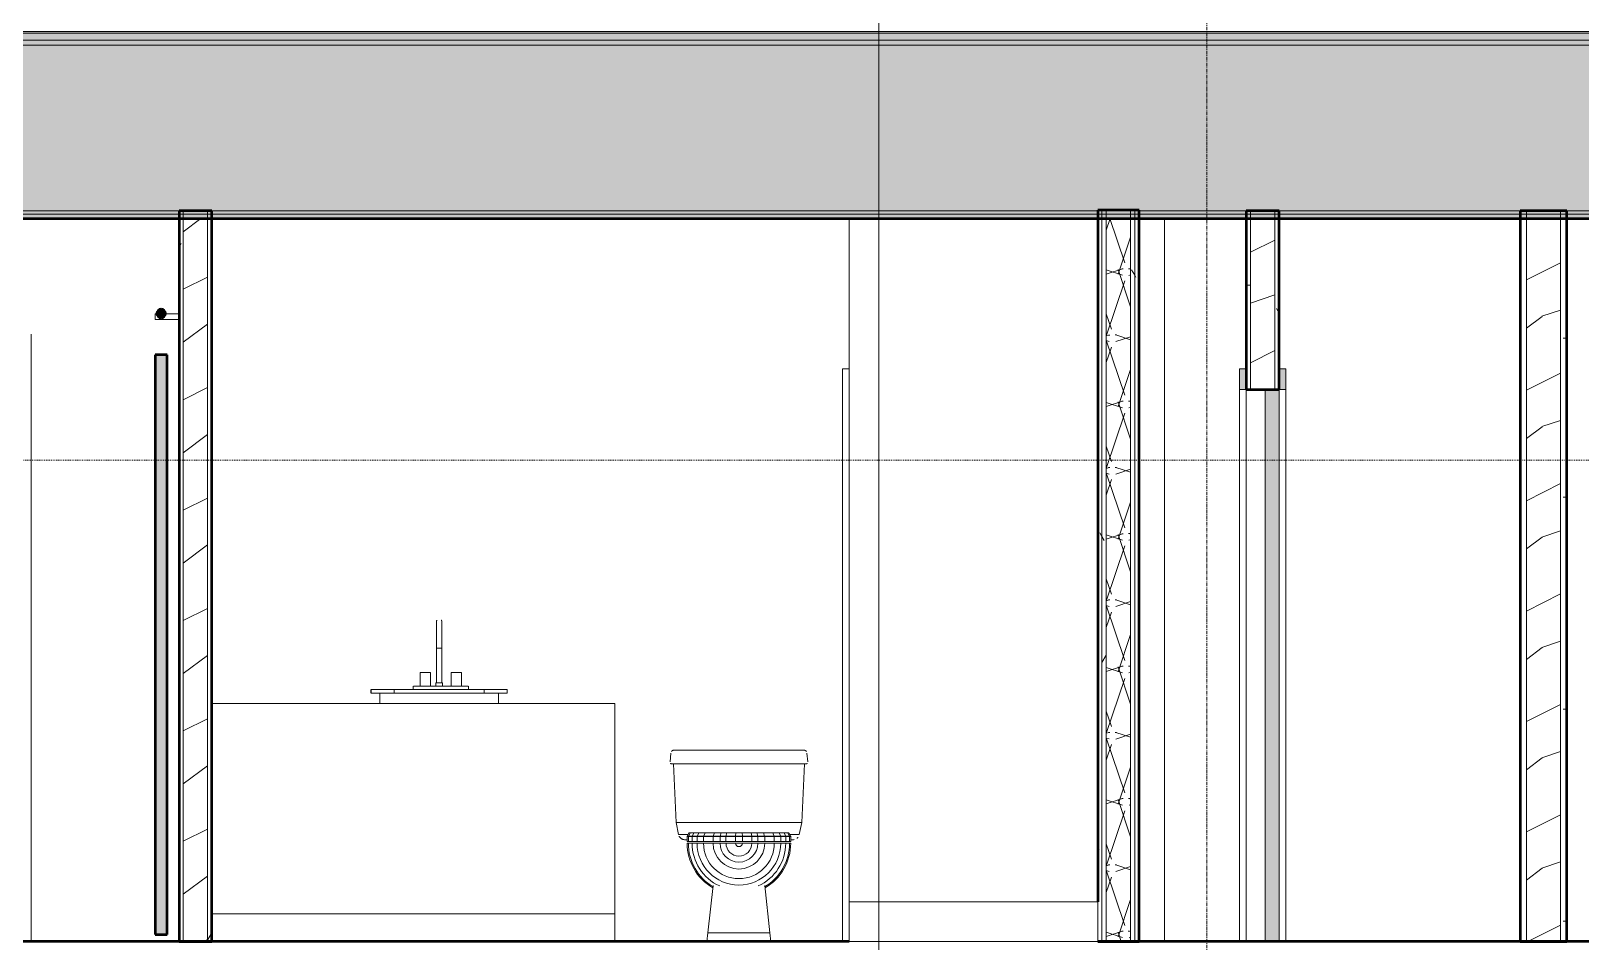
# Model space of a CAD drawing. Header units: inches. Extents: x -4168 to 1833, y -300 to 637.
# Drawn here: x -2670.7 to -2446.1, y 135.9 to 267.9 of the extents above; entities that cross this region are included whole.
import ezdxf

# ---------------------------------------------------------------- set-up
doc = ezdxf.new("R2010")
doc.units = ezdxf.units.IN
doc.header["$MEASUREMENT"] = 0
doc.linetypes.add('Aligning Line 1_8_', pattern=[0.25, 0.125, -0.125])
doc.linetypes.add('Grid Line 1_2_', pattern=[0.875, 0.5, -0.125, 0.125, -0.125])
for name, color, linetype, lineweight in [('0-1', 7, 'Continuous', 5), ('0-2', 7, 'Continuous', 13), ('A-DOOR-2', 135, 'Continuous', 13), ('A-DOOR-3', 10, 'Continuous', 50), ('A-DOOR-5', 55, 'Continuous', 9), ('A-DOOR-6', 50, 'Continuous', 20), ('A-DOOR-FRAM-1', 250, 'Continuous', 9), ('A-DOOR-FRAM-2', 55, 'Continuous', 9), ('A-DOOR-FRAM-3', 50, 'Continuous', 20), ('A-FLOR-1', 8, 'Continuous', 5), ('A-FLOR-2', 31, 'Continuous', 5), ('A-FLOR-3', 251, 'Continuous', 5), ('A-FLOR-7', 192, 'Continuous', 50), ('A-FLOR-LEVL-1', 51, 'Grid Line 1_2_', 9), ('A-FLOR-MCUT', 51, 'Continuous', 13), ('A-FLOR-PATT-1', 8, 'Continuous', 9), ('A-WALL-1', 10, 'Continuous', 50), ('A-WALL-2', 7, 'Continuous', 13), ('A-WALL-3', 135, 'Continuous', 13), ('A-WALL-PATT-1', 250, 'Continuous', 9), ('A-WALL-PATT-2', 253, 'Continuous', 9), ('G-ANNO-SYMB', 111, 'Aligning Line 1_8_', 9), ('G-ANNO-SYMB-1', 111, 'Continuous', 9), ('I-WALL-1', 10, 'Continuous', 50), ('I-WALL-2', 135, 'Continuous', 13), ('P-SANR-FIXT-1', 55, 'Continuous', 9), ('Q-CASE-1', 55, 'Continuous', 9), ('S-GRID-1', 1, 'Grid Line 1_2_', 9)]:
    doc.layers.add(name, color=color, linetype=linetype, lineweight=lineweight)
pattern_1 = [(0, (-3769.654, 146.633), (30.72, 7.68), [1.267, -21.773, 1.267, -21.773, -122.88]), (0, (-3769.654, 146.633), (30.72, 7.68), [-46.08, 1.267, -44.813, 1.267, -21.773, -53.76]), (0, (-3769.654, 146.633), (30.72, 7.68), [-115.2, 1.267, -14.093, 1.267, -37.133]), (120, (-3758.134, 150.473), (-22.011075, 22.7643), [1.267, -21.773, 1.267, -21.773, -122.88]), (120, (-3758.134, 150.473), (-22.011075, 22.7643), [-46.08, 1.267, -44.813, 1.267, -21.773, -53.76]), (120, (-3758.134, 150.473), (-22.011075, 22.7643), [-115.2, 1.267, -14.093, 1.267, -37.133]), (240, (-3754.294, 165.833), (-8.708925, -30.4443), [1.267, -21.773, 1.267, -21.773, -122.88]), (240, (-3754.294, 165.833), (-8.708925, -30.4443), [-46.08, 1.267, -44.813, 1.267, -21.773, -53.76]), (240, (-3754.294, 165.833), (-8.708925, -30.4443), [-115.2, 1.267, -14.093, 1.267, -37.133])]
pattern_2 = [(216.87, (-3763.257, 162.627), (47.980943, 31.987086), [7.997, -71.971]), (206.565, (-3753.661, 157.829), (-15.993714, -15.994133), [17.881, -17.881]), (198.435, (-3753.661, 149.832), (-31.98674, -15.99388), [10.115, -40.461])]

# ---------------------------------------------------------------- blocks, each defined once
blk = doc.blocks.new('M_Sink Vanity-Square - 500 x 440mm-V9-BUILDING SECTION - NORTH_SOUTH THRU PARKING RAMP - LOOKING WEST')
at = {"layer": 'P-SANR-FIXT-1'}
for p, q in [((-2611.95, 182.39), (-2611.94, 182.4)), ((-2611.2, 182.41), (-2611.2, 182.39)), ((-2611.95, 181.19), (-2611.95, 173.5)), ((-2611.95, 179.87), (-2611.95, 178.5)), ((-2611.2, 173.5), (-2611.2, 181.19)), ((-2611.2, 178.5), (-2611.2, 179.87)), ((-2611.57, 178.5), (-2611.94, 178.5)), ((-2611.2, 178.5), (-2611.57, 178.5)), ((-2615.32, 172.99), (-2615.32, 172.5)), ((-2615.3, 172.99), (-2614.57, 172.99)), ((-2614.57, 172.99), (-2613.57, 172.99)), ((-2614.32, 175), (-2614.32, 172.99)), ((-2614.32, 175), (-2612.82, 175)), ((-2613.57, 172.99), (-2609.07, 172.99)), ((-2612.82, 172.99), (-2612.82, 175)), ((-2612.07, 173.5), (-2612.07, 172.99)), ((-2612.07, 173.5), (-2611.07, 173.5)), ((-2611.07, 172.99), (-2611.07, 173.5)), ((-2609.82, 175), (-2609.82, 172.99)), ((-2609.82, 175), (-2608.32, 175)), ((-2609.07, 172.99), (-2608.07, 172.99)), ((-2608.32, 172.99), (-2608.32, 175)), ((-2608.07, 172.99), (-2607.34, 172.99)), ((-2607.32, 172.5), (-2607.32, 172.99)), ((-2621.45, 172.5), (-2621.45, 172)), ((-2621.41, 172.5), (-2618.09, 172.5)), ((-2621.41, 172.5), (-2621.41, 172)), ((-2618.09, 172), (-2621.41, 172)), ((-2620.16, 172), (-2620.16, 170.5)), ((-2618.09, 172.5), (-2605.05, 172.5)), ((-2618.09, 172.5), (-2618.09, 172)), ((-2605.05, 172), (-2618.09, 172)), ((-2605.05, 172.5), (-2601.73, 172.5)), ((-2605.05, 172), (-2605.05, 172.5)), ((-2601.73, 172), (-2605.05, 172)), ((-2602.98, 170.5), (-2602.98, 172)), ((-2601.73, 172.5), (-2601.73, 172)), ((-2601.69, 172), (-2601.69, 172.5))]:
    blk.add_line(p, q, dxfattribs=at)
at = {"layer": 'P-SANR-FIXT-1', "flags": 128}
for points in [[(-2611.95, 182.37), (-2611.95, 182.37), (-2611.95, 182.37), (-2611.95, 182.36), (-2611.95, 182.34), (-2611.95, 182.33), (-2611.95, 182.3), (-2611.95, 182.28), (-2611.95, 182.25), (-2611.95, 182.21), (-2611.95, 182.18), (-2611.95, 182.14), (-2611.95, 182.09), (-2611.95, 182.04), (-2611.95, 181.99), (-2611.95, 181.94), (-2611.95, 181.88), (-2611.95, 181.82), (-2611.95, 181.75), (-2611.95, 181.69), (-2611.95, 181.62), (-2611.95, 181.54), (-2611.95, 181.47), (-2611.95, 181.39), (-2611.95, 181.31), (-2611.95, 181.23), (-2611.95, 181.14), (-2611.95, 181.05), (-2611.95, 180.96), (-2611.95, 180.87), (-2611.95, 180.78), (-2611.95, 180.69), (-2611.95, 180.59), (-2611.95, 180.5), (-2611.95, 180.4), (-2611.95, 180.3), (-2611.95, 180.2), (-2611.95, 180.1), (-2611.95, 180), (-2611.95, 179.9), (-2611.95, 179.87)], [(-2611.95, 181.19), (-2611.95, 181.23), (-2611.95, 181.28), (-2611.95, 181.33), (-2611.95, 181.38), (-2611.95, 181.42), (-2611.95, 181.47), (-2611.95, 181.52), (-2611.95, 181.56), (-2611.95, 181.61), (-2611.95, 181.65), (-2611.95, 181.69), (-2611.95, 181.74), (-2611.95, 181.78), (-2611.95, 181.82), (-2611.95, 181.86), (-2611.95, 181.9), (-2611.95, 181.93), (-2611.95, 181.97), (-2611.95, 182.01), (-2611.95, 182.04), (-2611.95, 182.07), (-2611.95, 182.1), (-2611.95, 182.13), (-2611.95, 182.16)], [(-2611.94, 182.43), (-2611.94, 182.45), (-2611.93, 182.46), (-2611.93, 182.48), (-2611.93, 182.49), (-2611.92, 182.51), (-2611.92, 182.52), (-2611.91, 182.53), (-2611.9, 182.55), (-2611.9, 182.56), (-2611.89, 182.57)], [(-2611.26, 182.58), (-2611.25, 182.56), (-2611.24, 182.55), (-2611.23, 182.54), (-2611.23, 182.52), (-2611.22, 182.51), (-2611.22, 182.5), (-2611.21, 182.48), (-2611.21, 182.47), (-2611.2, 182.45), (-2611.2, 182.44), (-2611.2, 182.42)], [(-2611.2, 179.87), (-2611.2, 179.97), (-2611.2, 180.07), (-2611.2, 180.17), (-2611.2, 180.27), (-2611.2, 180.37), (-2611.2, 180.47), (-2611.2, 180.57), (-2611.2, 180.66), (-2611.2, 180.76), (-2611.2, 180.85), (-2611.2, 180.94), (-2611.2, 181.03), (-2611.2, 181.12), (-2611.2, 181.2), (-2611.2, 181.29), (-2611.2, 181.37), (-2611.2, 181.45), (-2611.2, 181.52), (-2611.2, 181.6), (-2611.2, 181.67), (-2611.2, 181.74), (-2611.2, 181.8), (-2611.2, 181.86), (-2611.2, 181.92), (-2611.2, 181.98), (-2611.2, 182.03), (-2611.2, 182.08), (-2611.2, 182.13), (-2611.2, 182.17), (-2611.2, 182.21), (-2611.2, 182.24), (-2611.2, 182.27), (-2611.2, 182.3), (-2611.2, 182.32), (-2611.2, 182.34), (-2611.2, 182.35), (-2611.2, 182.36), (-2611.2, 182.37), (-2611.2, 182.37), (-2611.2, 182.37)], [(-2611.2, 182.14), (-2611.2, 182.11), (-2611.2, 182.08), (-2611.2, 182.05), (-2611.2, 182.01), (-2611.2, 181.98), (-2611.2, 181.94), (-2611.2, 181.91), (-2611.2, 181.87), (-2611.2, 181.83), (-2611.2, 181.79), (-2611.2, 181.75), (-2611.2, 181.7), (-2611.2, 181.66), (-2611.2, 181.62), (-2611.2, 181.57), (-2611.2, 181.53), (-2611.2, 181.48), (-2611.2, 181.44), (-2611.2, 181.39), (-2611.2, 181.34), (-2611.2, 181.3), (-2611.2, 181.25), (-2611.2, 181.2), (-2611.2, 181.19)]]:
    blk.add_lwpolyline(points, dxfattribs=at)
blk = doc.blocks.new('Toilet-Domestic-3D - Toilet-Domestic-3D-1352612-BUILDING SECTION - NORTH_SOUTH THRU PARKING RAMP - LOOKING WEST')
at = {"layer": 'P-SANR-FIXT-1'}
for p, q in [((-2577.99, 295.29), (-2578.1, 294.02)), ((-2576.62, 295.75), (-2574.37, 295.75)), ((-2576.62, 295.75), (-2574.37, 295.75)), ((-2561.87, 295.75), (-2574.37, 295.75)), ((-2561.38, 295.75), (-2560.67, 295.75)), ((-2561.38, 295.75), (-2560.67, 295.75)), ((-2559.63, 295.75), (-2559.12, 295.75)), ((-2559.63, 295.75), (-2559.12, 295.75)), ((-2558.15, 294.02), (-2558.26, 295.29)), ((-2577.62, 293.75), (-2577.24, 285.25)), ((-2574.37, 293.75), (-2561.87, 293.75)), ((-2559.01, 285.25), (-2558.62, 293.75)), ((-2577.24, 285.25), (-2576.88, 283.49)), ((-2577.24, 285.25), (-2574.37, 285.25)), ((-2576.88, 283.49), (-2575.52, 283.49)), ((-2575.62, 283.24), (-2575.37, 283.75)), ((-2575.62, 283.25), (-2575.45, 283.25)), ((-2575.62, 282.5), (-2575.62, 283.25)), ((-2575.45, 283.24), (-2575.62, 283.24)), ((-2575.45, 283.24), (-2575.2, 283.75)), ((-2575.45, 283.25), (-2574.91, 283.25)), ((-2574.91, 283.24), (-2575.45, 283.24)), ((-2575.45, 282.5), (-2575.45, 283.24)), ((-2575.37, 283.75), (-2575.2, 283.75)), ((-2575.2, 283.75), (-2574.67, 283.75)), ((-2574.91, 283.24), (-2574.67, 283.75)), ((-2574.91, 283.25), (-2574.18, 283.25)), ((-2574.91, 282.5), (-2574.91, 283.25)), ((-2574.18, 283.24), (-2574.91, 283.24)), ((-2574.67, 283.75), (-2573.95, 283.75)), ((-2574.37, 285.25), (-2561.87, 285.25)), ((-2574.18, 283.24), (-2573.95, 283.75)), ((-2574.18, 283.25), (-2573.25, 283.25)), ((-2574.18, 282.5), (-2574.18, 283.25)), ((-2573.25, 283.24), (-2574.18, 283.24)), ((-2573.95, 283.75), (-2573.03, 283.75)), ((-2573.25, 283.24), (-2573.03, 283.75)), ((-2573.25, 283.25), (-2571.86, 283.25)), ((-2571.86, 283.24), (-2573.25, 283.24)), ((-2573.25, 282.5), (-2573.25, 283.24)), ((-2573.03, 283.75), (-2571.67, 283.75)), ((-2571.86, 283.25), (-2571.67, 283.75)), ((-2571.86, 283.25), (-2570.86, 283.25)), ((-2570.86, 283.24), (-2571.86, 283.24)), ((-2571.86, 282.5), (-2571.86, 283.24)), ((-2571.67, 283.75), (-2570.71, 283.75)), ((-2570.86, 283.25), (-2570.71, 283.75)), ((-2570.86, 283.25), (-2570, 283.25)), ((-2570.86, 282.5), (-2570.86, 283.25)), ((-2570, 283.24), (-2570.86, 283.24)), ((-2570.71, 283.75), (-2569.89, 283.75)), ((-2570, 283.25), (-2569.89, 283.75)), ((-2570, 283.25), (-2568.62, 283.25)), ((-2568.62, 283.24), (-2570, 283.24)), ((-2570, 282.5), (-2570, 283.24)), ((-2569.89, 283.75), (-2568.58, 283.75)), ((-2568.62, 283.25), (-2568.58, 283.75)), ((-2568.62, 283.25), (-2567.62, 283.25)), ((-2568.62, 282.5), (-2568.62, 283.25)), ((-2567.62, 283.24), (-2568.62, 283.24)), ((-2568.58, 283.75), (-2567.67, 283.75)), ((-2567.62, 283.25), (-2567.67, 283.75)), ((-2567.67, 283.75), (-2566.36, 283.75)), ((-2567.62, 283.25), (-2566.25, 283.25)), ((-2566.25, 283.24), (-2567.62, 283.24)), ((-2567.62, 282.5), (-2567.62, 283.24)), ((-2566.25, 283.25), (-2566.36, 283.75)), ((-2566.36, 283.75), (-2565.54, 283.75)), ((-2566.25, 283.25), (-2565.38, 283.25)), ((-2566.25, 282.5), (-2566.25, 283.25)), ((-2565.38, 283.24), (-2566.25, 283.24)), ((-2565.39, 283.25), (-2565.54, 283.75)), ((-2565.54, 283.75), (-2564.58, 283.75)), ((-2565.38, 283.25), (-2564.38, 283.25)), ((-2565.38, 282.5), (-2565.38, 283.25)), ((-2564.38, 283.24), (-2565.38, 283.24)), ((-2564.39, 283.25), (-2564.58, 283.75)), ((-2564.58, 283.75), (-2563.21, 283.75)), ((-2564.38, 283.25), (-2563, 283.25)), ((-2564.38, 282.5), (-2564.38, 283.25)), ((-2563, 283.24), (-2564.38, 283.24)), ((-2563, 283.24), (-2563.21, 283.75)), ((-2563.21, 283.75), (-2562.3, 283.75)), ((-2563, 283.25), (-2562.06, 283.25)), ((-2562.06, 283.24), (-2563, 283.24)), ((-2563, 282.5), (-2563, 283.24)), ((-2562.06, 283.24), (-2562.3, 283.75)), ((-2562.3, 283.75), (-2561.57, 283.75)), ((-2562.06, 283.25), (-2561.34, 283.25)), ((-2562.06, 282.5), (-2562.06, 283.25)), ((-2561.34, 283.24), (-2562.06, 283.24)), ((-2561.87, 285.25), (-2559.01, 285.25)), ((-2561.34, 283.24), (-2561.57, 283.75)), ((-2561.57, 283.75), (-2561.05, 283.75)), ((-2561.34, 283.25), (-2560.8, 283.25)), ((-2560.8, 283.24), (-2561.34, 283.24)), ((-2561.34, 282.5), (-2561.34, 283.24)), ((-2560.8, 283.24), (-2561.05, 283.75)), ((-2561.05, 283.75), (-2560.87, 283.75)), ((-2560.62, 283.24), (-2560.87, 283.75)), ((-2560.8, 283.25), (-2560.62, 283.25)), ((-2560.8, 282.5), (-2560.8, 283.25)), ((-2560.62, 283.24), (-2560.8, 283.24)), ((-2560.73, 283.49), (-2559.37, 283.49)), ((-2560.62, 282.5), (-2560.62, 283.25)), ((-2559.37, 283.49), (-2559.01, 285.25)), ((-2575.45, 282.5), (-2575.62, 282.5)), ((-2575.62, 282.25), (-2575.45, 282.25)), ((-2574.91, 282.5), (-2575.45, 282.5)), ((-2575.45, 282.25), (-2574.91, 282.25)), ((-2574.18, 282.5), (-2574.91, 282.5)), ((-2574.91, 282.25), (-2574.18, 282.25)), ((-2573.25, 282.5), (-2574.18, 282.5)), ((-2574.18, 282.25), (-2573.25, 282.25)), ((-2571.86, 282.5), (-2573.25, 282.5)), ((-2573.25, 282.25), (-2571.86, 282.25)), ((-2570.86, 282.5), (-2571.86, 282.5)), ((-2571.86, 282.25), (-2570.86, 282.25)), ((-2570, 282.5), (-2570.86, 282.5)), ((-2570.86, 282.25), (-2570, 282.25)), ((-2568.62, 282.5), (-2570, 282.5)), ((-2570, 282.25), (-2568.62, 282.25)), ((-2567.62, 282.5), (-2568.62, 282.5)), ((-2568.62, 282.25), (-2568.12, 282.25)), ((-2568.12, 282.25), (-2567.62, 282.25)), ((-2566.25, 282.5), (-2567.62, 282.5)), ((-2567.62, 282.25), (-2566.25, 282.25)), ((-2565.38, 282.5), (-2566.25, 282.5)), ((-2566.25, 282.25), (-2565.38, 282.25)), ((-2564.38, 282.5), (-2565.38, 282.5)), ((-2565.38, 282.25), (-2564.38, 282.25)), ((-2563, 282.5), (-2564.38, 282.5)), ((-2564.38, 282.25), (-2563, 282.25)), ((-2562.06, 282.5), (-2563, 282.5)), ((-2563, 282.25), (-2562.06, 282.25)), ((-2561.34, 282.5), (-2562.06, 282.5)), ((-2562.06, 282.25), (-2561.34, 282.25)), ((-2560.8, 282.5), (-2561.34, 282.5)), ((-2561.34, 282.25), (-2560.8, 282.25)), ((-2560.62, 282.5), (-2560.8, 282.5)), ((-2560.8, 282.25), (-2560.62, 282.25)), ((-2571.87, 276.12), (-2572.62, 269.25)), ((-2563.62, 269.25), (-2564.37, 276.12)), ((-2572.62, 269.25), (-2572.76, 268)), ((-2572.4, 269.25), (-2572.62, 269.25)), ((-2572.62, 269.25), (-2572.4, 269.25)), ((-2571.76, 269.25), (-2572.4, 269.25)), ((-2572.4, 269.25), (-2571.76, 269.25)), ((-2570.77, 269.25), (-2571.76, 269.25)), ((-2571.76, 269.25), (-2570.77, 269.25)), ((-2569.51, 269.25), (-2570.77, 269.25)), ((-2570.77, 269.25), (-2569.51, 269.25)), ((-2568.12, 269.25), (-2569.51, 269.25)), ((-2569.51, 269.25), (-2568.12, 269.25)), ((-2566.73, 269.25), (-2568.12, 269.25)), ((-2568.12, 269.25), (-2563.84, 269.25)), ((-2565.48, 269.25), (-2566.73, 269.25)), ((-2564.48, 269.25), (-2565.48, 269.25)), ((-2563.84, 269.25), (-2564.48, 269.25)), ((-2563.62, 269.25), (-2563.84, 269.25)), ((-2563.84, 269.25), (-2563.62, 269.25)), ((-2563.49, 268), (-2563.62, 269.25))]:
    blk.add_line(p, q, dxfattribs=at)
at = {"layer": 'P-SANR-FIXT-1', "flags": 128}
for points in [[(-2574.37, 295.75), (-2574.5, 295.75), (-2574.62, 295.75), (-2574.75, 295.75), (-2574.87, 295.75), (-2574.99, 295.75), (-2575.11, 295.75), (-2575.24, 295.75), (-2575.35, 295.75), (-2575.47, 295.75), (-2575.59, 295.75), (-2575.7, 295.75), (-2575.81, 295.75), (-2575.92, 295.75), (-2576.03, 295.75), (-2576.13, 295.75), (-2576.24, 295.75), (-2576.33, 295.75), (-2576.43, 295.75), (-2576.52, 295.75), (-2576.61, 295.75), (-2576.69, 295.75), (-2576.78, 295.75), (-2576.85, 295.75), (-2576.93, 295.75), (-2577, 295.75), (-2577.06, 295.75), (-2577.12, 295.75), (-2577.18, 295.75), (-2577.23, 295.75), (-2577.28, 295.75), (-2577.32, 295.75), (-2577.36, 295.75), (-2577.39, 295.75), (-2577.42, 295.75), (-2577.45, 295.75), (-2577.46, 295.75), (-2577.48, 295.75), (-2577.49, 295.75), (-2577.49, 295.75), (-2577.49, 295.75)], [(-2558.76, 295.75), (-2558.76, 295.75), (-2558.77, 295.75), (-2558.78, 295.75), (-2558.8, 295.75), (-2558.82, 295.75), (-2558.85, 295.75), (-2558.88, 295.75), (-2558.92, 295.75), (-2558.96, 295.75), (-2559, 295.75), (-2559.05, 295.75), (-2559.11, 295.75), (-2559.17, 295.75), (-2559.23, 295.75), (-2559.3, 295.75), (-2559.37, 295.75), (-2559.45, 295.75), (-2559.53, 295.75), (-2559.61, 295.75), (-2559.7, 295.75), (-2559.79, 295.75), (-2559.89, 295.75), (-2559.99, 295.75), (-2560.09, 295.75), (-2560.19, 295.75), (-2560.3, 295.75), (-2560.4, 295.75), (-2560.52, 295.75), (-2560.63, 295.75), (-2560.74, 295.75), (-2560.86, 295.75), (-2560.98, 295.75), (-2561.1, 295.75), (-2561.22, 295.75), (-2561.34, 295.75), (-2561.47, 295.75), (-2561.59, 295.75), (-2561.72, 295.75), (-2561.84, 295.75), (-2561.87, 295.75)], [(-2577.85, 293.75), (-2577.85, 293.75), (-2577.84, 293.75), (-2577.83, 293.75), (-2577.81, 293.75), (-2577.78, 293.75), (-2577.75, 293.75), (-2577.72, 293.75), (-2577.67, 293.75), (-2577.63, 293.75), (-2577.58, 293.75), (-2577.52, 293.75), (-2577.46, 293.75), (-2577.39, 293.75), (-2577.32, 293.75), (-2577.24, 293.75), (-2577.16, 293.75), (-2577.08, 293.75), (-2576.99, 293.75), (-2576.89, 293.75), (-2576.8, 293.75), (-2576.69, 293.75), (-2576.59, 293.75), (-2576.48, 293.75), (-2576.37, 293.75), (-2576.25, 293.75), (-2576.13, 293.75), (-2576.01, 293.75), (-2575.89, 293.75), (-2575.76, 293.75), (-2575.63, 293.75), (-2575.5, 293.75), (-2575.37, 293.75), (-2575.24, 293.75), (-2575.1, 293.75), (-2574.96, 293.75), (-2574.83, 293.75), (-2574.69, 293.75), (-2574.55, 293.75), (-2574.41, 293.75), (-2574.37, 293.75)], [(-2561.87, 293.75), (-2561.73, 293.75), (-2561.6, 293.75), (-2561.46, 293.75), (-2561.32, 293.75), (-2561.18, 293.75), (-2561.05, 293.75), (-2560.91, 293.75), (-2560.78, 293.75), (-2560.65, 293.75), (-2560.52, 293.75), (-2560.39, 293.75), (-2560.27, 293.75), (-2560.15, 293.75), (-2560.03, 293.75), (-2559.91, 293.75), (-2559.8, 293.75), (-2559.69, 293.75), (-2559.58, 293.75), (-2559.48, 293.75), (-2559.38, 293.75), (-2559.28, 293.75), (-2559.19, 293.75), (-2559.11, 293.75), (-2559.03, 293.75), (-2558.95, 293.75), (-2558.88, 293.75), (-2558.81, 293.75), (-2558.74, 293.75), (-2558.69, 293.75), (-2558.63, 293.75), (-2558.59, 293.75), (-2558.54, 293.75), (-2558.51, 293.75), (-2558.47, 293.75), (-2558.45, 293.75), (-2558.43, 293.75), (-2558.41, 293.75), (-2558.4, 293.75), (-2558.4, 293.75), (-2558.4, 293.75)], [(-2575.91, 282.75), (-2575.91, 282.75), (-2575.91, 282.75), (-2575.9, 282.75), (-2575.89, 282.75), (-2575.88, 282.75), (-2575.87, 282.75), (-2575.85, 282.75), (-2575.83, 282.75), (-2575.81, 282.75), (-2575.79, 282.75), (-2575.76, 282.75), (-2575.74, 282.75), (-2575.71, 282.75), (-2575.68, 282.75), (-2575.64, 282.75)], [(-2560.61, 282.75), (-2560.58, 282.75), (-2560.55, 282.75), (-2560.52, 282.75), (-2560.49, 282.75), (-2560.46, 282.75), (-2560.44, 282.75), (-2560.42, 282.75), (-2560.4, 282.75), (-2560.38, 282.75), (-2560.37, 282.75), (-2560.36, 282.75), (-2560.35, 282.75), (-2560.34, 282.75), (-2560.34, 282.75), (-2560.34, 282.75), (-2560.34, 282.75)]]:
    blk.add_lwpolyline(points, dxfattribs=at)
at = {"layer": 'P-SANR-FIXT-1'}
for radius, start, end in [(7.5, 180, 239.5183), (7.33, 180, 239.6408), (6.79, 180, 245.7328), (6.06, 180, 0), (5.13, 180, 0), (3.74, 180, 0), (2.74, 180, 0), (1.87, 180, 0), (0.5, 180, 0), (6.79, 294.2672, 0), (7.33, 300.3592, 0), (7.5, 300.4817, 0)]:
    blk.add_arc((-2568.12, 282.25), radius, start, end, dxfattribs=at)
for points, knots in [([(-2577.49, 295.75), (-2577.53, 295.75), (-2577.59, 295.74), (-2577.67, 295.72), (-2577.73, 295.69), (-2577.78, 295.66), (-2577.83, 295.62), (-2577.87, 295.57), (-2577.9, 295.54), (-2577.91, 295.52)], [0, 0, 0, 0, 0.1666667, 0.25, 0.3333333, 0.4166667, 0.5, 0.5833333, 0.6666667, 0.6666667, 0.6666667, 0.6666667]), ([(-2558.34, 295.52), (-2558.35, 295.54), (-2558.37, 295.57), (-2558.42, 295.62), (-2558.47, 295.66), (-2558.52, 295.69), (-2558.57, 295.72), (-2558.65, 295.74), (-2558.71, 295.75), (-2558.76, 295.75)], [-0.6666667, -0.6666667, -0.6666667, -0.6666667, -0.5833333, -0.5, -0.4166667, -0.3333333, -0.25, -0.1666667, 0, 0, 0, 0]), ([(-2578.04, 293.83), (-2578.03, 293.83), (-2578.03, 293.82), (-2578.01, 293.81), (-2578, 293.8), (-2577.97, 293.78), (-2577.95, 293.77), (-2577.93, 293.76), (-2577.89, 293.75), (-2577.87, 293.75), (-2577.85, 293.75)], [0.5, 0.5, 0.5, 0.5, 0.53125, 0.5625, 0.625, 0.6875, 0.75, 0.8125, 0.875, 1, 1, 1, 1]), ([(-2558.4, 293.75), (-2558.38, 293.75), (-2558.35, 293.75), (-2558.32, 293.76), (-2558.3, 293.77), (-2558.27, 293.78), (-2558.25, 293.8), (-2558.23, 293.81), (-2558.22, 293.82), (-2558.22, 293.83), (-2558.21, 293.83)], [-1, -1, -1, -1, -0.875, -0.8125, -0.75, -0.6875, -0.625, -0.5625, -0.53125, -0.5, -0.5, -0.5, -0.5]), ([(-2576.79, 283.28), (-2576.78, 283.25), (-2576.74, 283.19), (-2576.68, 283.11), (-2576.6, 283.03), (-2576.52, 282.96), (-2576.43, 282.89), (-2576.33, 282.84), (-2576.23, 282.8), (-2576.09, 282.76), (-2575.98, 282.75), (-2575.91, 282.75)], [0.1752548, 0.1752548, 0.1752548, 0.1752548, 0.25, 0.3333333, 0.4166667, 0.5, 0.5833333, 0.6666667, 0.75, 0.8333333, 1, 1, 1, 1])]:
    blk.add_open_spline(points, degree=3, knots=knots, dxfattribs=at)
for points in [[(-2559.73, 282.96), (-2559.7, 282.98), (-2559.64, 283.03), (-2559.59, 283.08), (-2559.57, 283.11)], [(-2560.34, 282.75), (-2560.26, 282.75), (-2560.19, 282.76), (-2560.11, 282.77)]]:
    blk.add_open_spline(points, degree=3, dxfattribs=at)
blk = doc.blocks.new('OD_CW_Base Cabinet - OD_CW_Base Cabinet-1913675-BUILDING SECTION - NORTH_SOUTH THRU PARKING RAMP - LOOKING WEST')
at = {"layer": 'Q-CASE-1'}
for p, q in [((-2586.12, 302.5), (-2644.52, 302.5)), ((-2586.12, 302.5), (-2586.12, 272)), ((-2644.52, 272), (-2586.12, 272)), ((-2586.12, 272), (-2586.12, 268))]:
    blk.add_line(p, q, dxfattribs=at)
blk = doc.blocks.new('Shower Base-3D - 36_ x 36_-1585791-BUILDING SECTION - NORTH_SOUTH THRU PARKING RAMP - LOOKING WEST')
at = {"layer": 'P-SANR-FIXT-1'}
for p, q in [((-2552.12, 273.75), (-2516.12, 273.75)), ((-2552.12, 268), (-2552.12, 273.75)), ((-2516.12, 268), (-2516.12, 273.75)), ((-2516.12, 268), (-2552.12, 268))]:
    blk.add_line(p, q, dxfattribs=at)
blk = doc.blocks.new('Interior_barn_door_18732 - Interior_barn_door_18732-V5-BUILDING SECTION - NORTH_SOUTH THRU PARKING RAMP - LOOKING WEST')
at = {"layer": 'A-DOOR-2'}
for points in [[(-2651.85, 358.37), (-2651.4, 358.56), (-2651.22, 359), (-2651.4, 359.44), (-2651.85, 359.62), (-2652.29, 359.44), (-2652.46, 358.96), (-2652.29, 358.56)], [(-2650.97, 269), (-2650.97, 353), (-2652.72, 353), (-2652.72, 269)]]:
    blk.add_hatch(color=256, dxfattribs=at).paths.add_polyline_path(points, flags=0)
for p, q in [((-2652.74, 358.96), (-2652.46, 358.96)), ((-2652.74, 358.96), (-2652.74, 358.15)), ((-2649.27, 358.15), (-2652.74, 358.15)), ((-2651.24, 358.96), (-2649.27, 358.96))]:
    blk.add_line(p, q, dxfattribs=at)
at = {"layer": 'A-DOOR-3'}
for p, q in [((-2650.97, 353), (-2652.72, 353)), ((-2652.72, 353), (-2652.72, 269)), ((-2650.97, 269), (-2650.97, 353)), ((-2652.72, 269), (-2650.97, 269))]:
    blk.add_line(p, q, dxfattribs=at)
for start, end in [(90, 270), (270, 90)]:
    blk.add_arc((-2651.85, 359), 0.625, start, end, dxfattribs=at)
blk = doc.blocks.new('Single-Flush - CLOSET-1720159-BUILDING SECTION - NORTH_SOUTH THRU PARKING RAMP - LOOKING WEST')
at = {"layer": 'A-DOOR-FRAM-1'}
for p, q in [((-2553.12, 268), (-2553.12, 351)), ((-2553.12, 351), (-2552.12, 351))]:
    blk.add_line(p, q, dxfattribs=at)
blk = doc.blocks.new('Single-Flush - 30_ x 80_ 3-2133775-BUILDING SECTION - NORTH_SOUTH THRU PARKING RAMP - LOOKING WEST')
at = {"layer": 'A-DOOR-5'}
blk.add_hatch(color=256, dxfattribs=at).paths.add_polyline_path([(-2491.84, 268), (-2489.84, 268), (-2489.84, 348), (-2491.84, 348), (-2491.84, 274.85)], flags=0)
at = {"layer": 'A-DOOR-FRAM-2'}
for points in [[(-2494.59, 348), (-2494.59, 351), (-2495.59, 351), (-2495.59, 348)], [(-2488.84, 348), (-2488.84, 351), (-2489.84, 351), (-2489.84, 348)]]:
    blk.add_hatch(color=256, dxfattribs=at).paths.add_polyline_path(points, flags=0)
at = {"layer": 'A-DOOR-6'}
for p, q in [((-2491.84, 348), (-2491.84, 268)), ((-2489.84, 348), (-2491.84, 348)), ((-2489.84, 268), (-2489.84, 348)), ((-2491.84, 268), (-2489.84, 268))]:
    blk.add_line(p, q, dxfattribs=at)
at = {"layer": 'A-DOOR-FRAM-1'}
for p, q in [((-2495.59, 268), (-2495.59, 348)), ((-2494.59, 348), (-2494.59, 268)), ((-2488.84, 348), (-2488.84, 268))]:
    blk.add_line(p, q, dxfattribs=at)
at = {"layer": 'A-DOOR-FRAM-3'}
for p, q in [((-2495.59, 351), (-2495.59, 348)), ((-2494.59, 351), (-2495.59, 351)), ((-2494.59, 348), (-2494.59, 351)), ((-2488.84, 351), (-2489.84, 351)), ((-2489.84, 351), (-2489.84, 348)), ((-2488.84, 348), (-2488.84, 351)), ((-2495.59, 348), (-2494.59, 348)), ((-2489.84, 348), (-2488.84, 348))]:
    blk.add_line(p, q, dxfattribs=at)
blk = doc.blocks.new('CTR - 1st Phase - Unit Layouts_rvt-1-BUILDING SECTION - NORTH_SOUTH THRU PARKING RAMP - LOOKING WEST')
at = {"layer": 'A-WALL-PATT-1'}
h = blk.add_hatch(dxfattribs=at)
h.set_pattern_fill('FP_1', color=256, style=0, pattern_type=2)
h.set_pattern_definition(pattern_1)
h.paths.add_polyline_path([(-2648.65, 136), (-2648.69, 240.75), (-2649.27, 240.75), (-2649.27, 136)], flags=0)
h = blk.add_hatch(dxfattribs=at)
h.set_pattern_fill('FP_1', color=256, style=0, pattern_type=2)
h.set_pattern_definition(pattern_1)
h.paths.add_polyline_path([(-2645.15, 136), (-2644.52, 136), (-2644.52, 240.75), (-2645.15, 240.75), (-2645.15, 138.1)], flags=0)
h = blk.add_hatch(dxfattribs=at)
h.set_pattern_fill('FP_1', color=256, style=0, pattern_type=2)
h.set_pattern_definition(pattern_1)
h.paths.add_polyline_path([(-2493.97, 216), (-2493.97, 240.75), (-2494.59, 240.75), (-2494.59, 216), (-2494.37, 216)], flags=0)
h = blk.add_hatch(dxfattribs=at)
h.set_pattern_fill('FP_1', color=256, style=0, pattern_type=2)
h.set_pattern_definition(pattern_1)
h.paths.add_polyline_path([(-2490.13, 216), (-2489.84, 216), (-2489.84, 240.75), (-2490.47, 240.75), (-2490.47, 216)], flags=0)
h = blk.add_hatch(dxfattribs=at)
h.set_pattern_fill('FP_1', color=256, style=0, pattern_type=2)
h.set_pattern_definition(pattern_1)
h.paths.add_polyline_path([(-2453.99, 136), (-2453.99, 240.75), (-2454.87, 240.75), (-2454.87, 136)], flags=0)
h = blk.add_hatch(dxfattribs=at)
h.set_pattern_fill('FP_1', color=256, style=0, pattern_type=2)
h.set_pattern_definition(pattern_1)
h.paths.add_polyline_path([(-2448.94, 136), (-2448.15, 136), (-2448.15, 240.75), (-2449.04, 240.75), (-2449.04, 136)], flags=0)
at = {"layer": 'A-WALL-PATT-2'}
h = blk.add_hatch(dxfattribs=at)
h.set_pattern_fill('FP_4', color=256, style=0, pattern_type=2)
h.set_pattern_definition(pattern_2)
h.paths.add_polyline_path([(-2645.15, 136), (-2645.15, 240.75), (-2648.65, 240.75), (-2648.65, 136)], flags=0)
h = blk.add_hatch(dxfattribs=at)
h.set_pattern_fill('FP_4', color=256, style=0, pattern_type=2)
h.set_pattern_definition(pattern_2)
h.paths.add_polyline_path([(-2491.84, 216), (-2490.47, 216), (-2490.47, 240.75), (-2493.97, 240.75), (-2493.97, 216), (-2493.02, 216)], flags=0)
h = blk.add_hatch(dxfattribs=at)
h.set_pattern_fill('FP_4', color=256, style=0, pattern_type=2)
h.set_pattern_definition(pattern_2)
h.paths.add_polyline_path([(-2449.04, 136), (-2449.04, 240.75), (-2453.99, 240.75), (-2453.99, 136), (-2451.22, 136)], flags=0)
at = {"layer": 'A-WALL-1'}
for p, q in [((-2649.27, 241.87), (-2649.27, 136)), ((-2644.52, 241.87), (-2649.27, 241.87)), ((-2644.52, 136), (-2644.52, 241.87)), ((-2489.84, 241.87), (-2494.59, 241.87)), ((-2494.59, 241.87), (-2494.59, 216)), ((-2489.84, 216), (-2489.84, 241.87)), ((-2454.87, 241.87), (-2454.87, 136)), ((-2448.15, 241.87), (-2454.87, 241.87)), ((-2448.15, 136), (-2448.15, 241.87)), ((-2494.59, 216), (-2489.84, 216)), ((-2649.27, 136), (-2644.52, 136)), ((-2454.87, 136), (-2448.15, 136))]:
    blk.add_line(p, q, dxfattribs=at)
at = {"layer": 'A-WALL-2'}
for p, q in [((-2648.65, 241.87), (-2648.65, 136)), ((-2645.15, 241.87), (-2645.15, 136)), ((-2493.97, 216), (-2493.97, 241.87)), ((-2490.47, 216), (-2490.47, 241.87)), ((-2453.99, 136), (-2453.99, 241.87)), ((-2449.04, 136), (-2449.04, 241.87))]:
    blk.add_line(p, q, dxfattribs=at)
at = {"layer": 'A-WALL-3'}
for p, q in [((-2552.12, 240.75), (-2552.12, 141.75)), ((-2494.59, 136), (-2494.59, 216))]:
    blk.add_line(p, q, dxfattribs=at)
at = {"layer": '0-2'}
for name, p in [('Interior_barn_door_18732 - Interior_barn_door_18732-V5-BUILDING SECTION - NORTH_SOUTH THRU PARKING RAMP - LOOKING WEST', (0, -132)), ('Single-Flush - CLOSET-1720159-BUILDING SECTION - NORTH_SOUTH THRU PARKING RAMP - LOOKING WEST', (0, -132)), ('Single-Flush - 30_ x 80_ 3-2133775-BUILDING SECTION - NORTH_SOUTH THRU PARKING RAMP - LOOKING WEST', (0, -132)), ('M_Sink Vanity-Square - 500 x 440mm-V9-BUILDING SECTION - NORTH_SOUTH THRU PARKING RAMP - LOOKING WEST', (0, 0)), ('OD_CW_Base Cabinet - OD_CW_Base Cabinet-1913675-BUILDING SECTION - NORTH_SOUTH THRU PARKING RAMP - LOOKING WEST', (0, -132)), ('Toilet-Domestic-3D - Toilet-Domestic-3D-1352612-BUILDING SECTION - NORTH_SOUTH THRU PARKING RAMP - LOOKING WEST', (0, -132)), ('Shower Base-3D - 36_ x 36_-1585791-BUILDING SECTION - NORTH_SOUTH THRU PARKING RAMP - LOOKING WEST', (0, -132))]:
    blk.add_blockref(name, p, dxfattribs=at)
blk = doc.blocks.new('CTR - 1st Phase - Common Walls_rvt-1-BUILDING SECTION - NORTH_SOUTH THRU PARKING RAMP - LOOKING WEST')
at = {"layer": 'A-WALL-PATT-1'}
h = blk.add_hatch(dxfattribs=at)
h.set_pattern_fill('FP_1', color=256, style=0, pattern_type=2)
h.set_pattern_definition(pattern_1)
h.paths.add_polyline_path([(-2515.5, 136), (-2515.5, 240.75), (-2516.12, 240.75), (-2516.12, 136)], flags=0)
h = blk.add_hatch(dxfattribs=at)
h.set_pattern_fill('FP_1', color=256, style=0, pattern_type=2)
h.set_pattern_definition(pattern_1)
h.paths.add_polyline_path([(-2514.87, 136), (-2514.87, 240.75), (-2515.5, 240.75), (-2515.5, 136)], flags=0)
h = blk.add_hatch(dxfattribs=at)
h.set_pattern_fill('FP_1', color=256, style=0, pattern_type=2)
h.set_pattern_definition(pattern_1)
h.paths.add_polyline_path([(-2510.75, 136), (-2510.75, 240.75), (-2511.37, 240.75), (-2511.37, 136)], flags=0)
h = blk.add_hatch(dxfattribs=at)
h.set_pattern_fill('FP_1', color=256, style=0, pattern_type=2)
h.set_pattern_definition(pattern_1)
h.paths.add_polyline_path([(-2510.12, 136), (-2510.12, 240.75), (-2510.75, 240.75), (-2510.75, 136)], flags=0)
at = {"layer": 'A-WALL-PATT-2'}
h = blk.add_hatch(dxfattribs=at)
h.set_pattern_fill('FP_5', color=256, style=0, pattern_type=2)
h.set_pattern_definition([(161.57, (-3769.174, 147.113), (-3.8399538, -1.54e-05), [0, -27.322, 3.034, 0]), (18.43, (-3770.134, 147.113), (-3.8399538, 1.54e-05), [0, -27.322, 3.034, 0]), (108.43, (-3769.174, 147.113), (1.919622, -9.6005246), [9.106, -21.25]), (71.57, (-3770.134, 147.113), (1.919622, 9.6005246), [9.106, -21.25])])
h.paths.add_polyline_path([(-2514.87, 136), (-2511.37, 136), (-2511.37, 240.75), (-2514.87, 240.75), (-2514.87, 160.23)], flags=0)
at = {"layer": 'A-WALL-2'}
for p, q in [((-2515.5, 242), (-2515.5, 136)), ((-2514.87, 242), (-2514.87, 136)), ((-2511.37, 242), (-2511.37, 136)), ((-2510.75, 242), (-2510.75, 136))]:
    blk.add_line(p, q, dxfattribs=at)
at = {"layer": 'I-WALL-1'}
for p, q in [((-2516.12, 242), (-2516.12, 141.75)), ((-2510.12, 242), (-2516.12, 242)), ((-2510.12, 136), (-2510.12, 242)), ((-2516.12, 136), (-2510.12, 136))]:
    blk.add_line(p, q, dxfattribs=at)
at = {"layer": 'I-WALL-2'}
for p, q in [((-2506.46, 240.75), (-2506.46, 136)), ((-2670.72, 224), (-2670.72, 136))]:
    blk.add_line(p, q, dxfattribs=at)

msp = doc.modelspace()

# ---------------------------------------------------------------- hatches: boundary and pattern name
at = {"layer": 'A-FLOR-1'}
h = msp.add_hatch(color=256, dxfattribs=at)
h.paths.add_polyline_path([(-3025.2671, 267.625), (-2076.1737, 267.625), (-2076.1737, 267.875), (-3407.6737, 267.875), (-3407.6737, 267.625), (-3027.9237, 267.625)], flags=0)
h.paths.add_polyline_path([(-3851.8487, 267.625), (-3479.2237, 267.625), (-3479.2237, 267.875), (-3852.4737, 267.875), (-3852.4737, 267.625)], flags=0)
at = {"layer": 'A-FLOR-2'}
h = msp.add_hatch(color=256, dxfattribs=at)
h.paths.add_polyline_path([(-3857.9737, 241.875), (-3479.2237, 241.875), (-3479.2237, 265.875), (-3857.9737, 265.875), (-3857.9737, 251.9215)], flags=0)
h.paths.add_polyline_path([(-2070.6737, 241.875), (-2070.6737, 265.875), (-3407.6737, 265.875), (-3407.6737, 241.875), (-2076.1737, 241.875)], flags=0)
at = {"layer": 'A-FLOR-3'}
h = msp.add_hatch(color=256, dxfattribs=at)
h.paths.add_polyline_path([(-3026.3473, 241.375), (-2306.1265, 241.375), (-2306.1265, 241.875), (-3077.7737, 241.875), (-3077.7737, 241.375), (-3059.0344, 241.375)], flags=0)
h.paths.add_polyline_path([(-3850.4245, 241.375), (-3680.8661, 241.375), (-3680.8661, 241.875), (-3851.8487, 241.875), (-3851.8487, 241.375), (-3850.715, 241.375)], flags=0)
h.paths.add_polyline_path([(-2079.7841, 241.375), (-2076.7987, 241.375), (-2076.7987, 241.875), (-2267.4966, 241.875), (-2267.4966, 241.375), (-2113.5514, 241.375)], flags=0)
h.paths.add_polyline_path([(-3677.3661, 241.375), (-3551.3596, 241.375), (-3551.3596, 241.875), (-3677.3661, 241.875), (-3677.3661, 241.6409)], flags=0)
h.paths.add_polyline_path([(-3547.8596, 241.375), (-3482.7237, 241.3797), (-3482.7237, 241.875), (-3547.8596, 241.875), (-3547.8596, 241.4671)], flags=0)
h.paths.add_polyline_path([(-3407.6737, 241.375), (-3132.8667, 241.375), (-3132.9517, 241.875), (-3407.6737, 241.875)], flags=0)
at = {"layer": 'A-FLOR-PATT-1'}
h = msp.add_hatch(dxfattribs=at)
h.set_pattern_fill('FP_2', color=256, style=0, pattern_type=2)
h.set_pattern_definition([(0, (-3769.654, 146.633), (15.36, 3.84), [1.267, -10.253, 1.267, -10.253, -61.44]), (0, (-3769.654, 146.633), (15.36, 3.84), [-23.04, 1.267, -21.773, 1.267, -10.253, -26.88]), (0, (-3769.654, 146.633), (15.36, 3.84), [-57.6, 1.267, -6.413, 1.267, -17.933]), (120, (-3763.894, 148.553), (-11.0055376, 11.38215), [1.267, -10.253, 1.267, -10.253, -61.44]), (120, (-3763.894, 148.553), (-11.0055376, 11.38215), [-23.04, 1.267, -21.773, 1.267, -10.253, -26.88]), (120, (-3763.894, 148.553), (-11.0055376, 11.38215), [-57.6, 1.267, -6.413, 1.267, -17.933]), (240, (-3761.974, 156.233), (-4.3544624, -15.22215), [1.267, -10.253, 1.267, -10.253, -61.44]), (240, (-3761.974, 156.233), (-4.3544624, -15.22215), [-23.04, 1.267, -21.773, 1.267, -10.253, -26.88]), (240, (-3761.974, 156.233), (-4.3544624, -15.22215), [-57.6, 1.267, -6.413, 1.267, -17.933])])
h.paths.add_polyline_path([(-3059.0344, 266.625), (-2076.1737, 266.625), (-2076.1737, 267.625), (-3407.6737, 267.625), (-3407.6737, 266.625), (-3063.9237, 266.625)], flags=0)
h.paths.add_polyline_path([(-3851.8487, 266.625), (-3479.2237, 266.625), (-3479.2237, 267.625), (-3852.4737, 267.625), (-3852.4737, 266.625)], flags=0)
h = msp.add_hatch(dxfattribs=at)
h.set_pattern_fill('FP_3', color=256, style=0, pattern_type=2)
h.set_pattern_definition([(0, (-3769.654, 146.633), (0, 4.798), []), (315, (-3769.654, 146.633), (4.7984266, 0), [6.786, -6.786]), (45, (-3769.654, 146.633), (4.7984266, 0), [6.786, -6.786])])
h.paths.add_polyline_path([(-2071.3423, 265.875), (-2070.6737, 265.875), (-2070.6737, 266.625), (-3407.6737, 266.625), (-3407.6737, 265.875), (-2076.1737, 265.875)], flags=0)
h.paths.add_polyline_path([(-3857.9737, 265.875), (-3479.2237, 265.875), (-3479.2237, 266.625), (-3857.9737, 266.625)], flags=0)
h = msp.add_hatch(dxfattribs=at)
h.set_pattern_fill('FP_1', color=256, style=0, pattern_type=2)
h.set_pattern_definition(pattern_1)
h.paths.add_polyline_path([(-2440.6685, 240.75), (-2306.1265, 240.75), (-2306.1265, 241.375), (-3077.7737, 241.375), (-3077.7737, 240.75), (-2448.9361, 240.75)], flags=0)
h.paths.add_polyline_path([(-3482.7237, 240.75), (-3482.7237, 241.375), (-3547.8596, 241.375), (-3547.8596, 240.75), (-3483.9737, 240.75)], flags=0)
h.paths.add_polyline_path([(-3207.3237, 240.75), (-3132.7605, 240.75), (-3132.8667, 241.375), (-3407.6737, 241.375), (-3407.6737, 240.75), (-3208.7265, 240.75)], flags=0)
h.paths.add_polyline_path([(-3705.4911, 240.75), (-3680.8661, 240.75), (-3680.8661, 241.375), (-3851.8487, 241.375), (-3851.8487, 240.75), (-3711.2411, 240.75)], flags=0)
h.paths.add_polyline_path([(-3676.7411, 240.75), (-3551.3596, 240.75), (-3551.3596, 241.375), (-3677.3661, 241.375), (-3677.3661, 240.75)], flags=0)
h.paths.add_polyline_path([(-2267.4966, 240.75), (-2076.7987, 240.75), (-2076.7987, 241.375), (-2267.4966, 241.375), (-2267.4966, 240.8396)], flags=0)

# ---------------------------------------------------------------- linework, layer by layer
at = {"layer": 'A-FLOR-7'}
for p, q in [((-3407.6737, 240.75), (-2076.7987, 240.75)), ((-2552.1237, 136), (-2877.3237, 136)), ((-2363.2989, 136), (-2516.1237, 136))]:
    msp.add_line(p, q, dxfattribs=at)
at = {"layer": 'A-FLOR-LEVL-1'}
msp.add_line((-4167.9645, 136), (-1814.099, 136), dxfattribs=at)
at = {"layer": 'A-FLOR-MCUT'}
for p, q in [((-2076.1737, 267.875), (-3407.6737, 267.875)), ((-2076.1737, 267.625), (-3407.6737, 267.625)), ((-2076.1737, 266.625), (-3407.6737, 266.625)), ((-2070.6737, 265.875), (-3407.6737, 265.875)), ((-2076.7987, 241.875), (-3407.6737, 241.875)), ((-2076.7987, 241.375), (-3407.6737, 241.375))]:
    msp.add_line(p, q, dxfattribs=at)
at = {"layer": 'G-ANNO-SYMB'}
msp.add_line((-1910.9479, 205.7608), (-4072.0519, 205.7608), dxfattribs=at)
at = {"layer": 'G-ANNO-SYMB-1'}
msp.add_line((-2547.8212, 454.1414), (-2547.8212, -184.9308), dxfattribs=at)
at = {"layer": 'S-GRID-1'}
msp.add_line((-2500.3237, -159.8356), (-2500.3237, 443.4366), dxfattribs=at)

# ---------------------------------------------------------------- block references
at = {"layer": '0-1'}
for name in ['CTR - 1st Phase - Common Walls_rvt-1-BUILDING SECTION - NORTH_SOUTH THRU PARKING RAMP - LOOKING WEST', 'CTR - 1st Phase - Unit Layouts_rvt-1-BUILDING SECTION - NORTH_SOUTH THRU PARKING RAMP - LOOKING WEST']:
    msp.add_blockref(name, (0, 0), dxfattribs=at)

doc.saveas('drawing.dxf')
